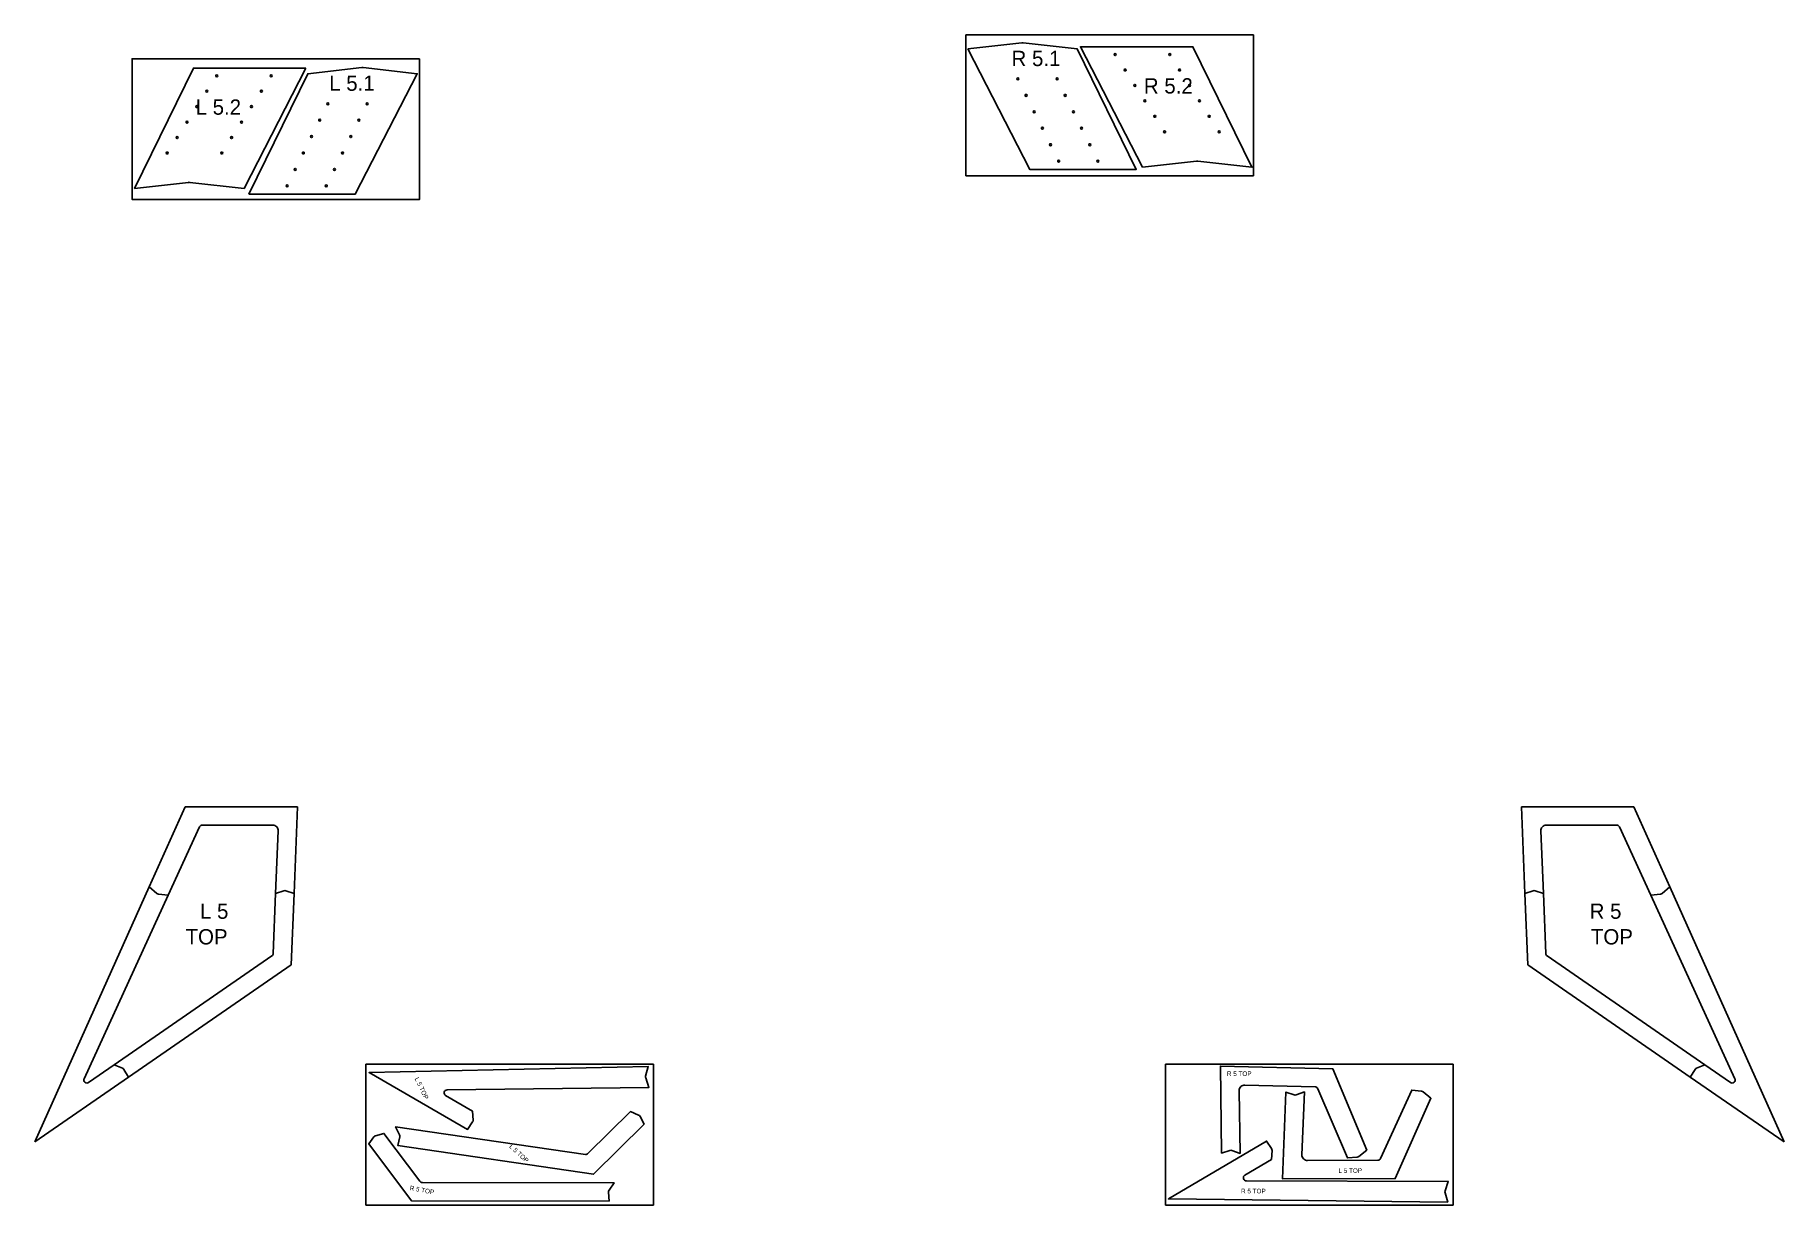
# Model space of a CAD drawing. Extents: x 14 to 586, y 2 to 385.
import ezdxf

# ---------------------------------------------------------------- set-up
doc = ezdxf.new("R2010")
doc.units = 0
doc.layers.get('0').update_dxf_attribs({"linetype": 'CONTINUOUS'})
for name, color, linetype in [('ANNOTATION', 7, 'CONTINUOUS'), ('DRILLING', 3, 'CONTINUOUS'), ('LAYOUT', 10, 'CONTINUOUS')]:
    doc.layers.add(name, color=color, linetype=linetype)

# ---------------------------------------------------------------- blocks, each defined once
blk = doc.blocks.new('*U7')
at = {"layer": 'ANNOTATION'}
for s, p in [('R 5', (522.13, 95.92)), ('TOP', (522.54, 87.54))]:
    blk.add_text(s, height=5, dxfattribs=at).set_placement(p)
blk = doc.blocks.new('*U8')
at = {"layer": 'ANNOTATION'}
for s, p in [('L 5', (67.78, 95.92)), ('TOP', (63.07, 87.54))]:
    blk.add_text(s, height=5, dxfattribs=at).set_placement(p)
blk = doc.blocks.new('*U9')
at = {"layer": 'ANNOTATION'}
blk.add_text('R 5 TOP', height=1.5, dxfattribs=at).set_placement((403.54, 44.53))
blk = doc.blocks.new('*U10')
at = {"layer": 'ANNOTATION'}
blk.add_text('R 5 TOP', height=1.5, dxfattribs=at).set_placement((408.16, 6.16))
blk = doc.blocks.new('*U11')
at = {"layer": 'ANNOTATION'}
blk.add_text('L 5 TOP', height=1.5, dxfattribs=at).set_placement((440.01, 12.84))
blk = doc.blocks.new('*U12')
at = {"layer": 'ANNOTATION'}
blk.add_text('R 5 TOP', height=1.5, rotation=349.4922, dxfattribs=at).set_placement((136.27, 7.25))
blk = doc.blocks.new('*U13')
at = {"layer": 'ANNOTATION'}
blk.add_text('L 5 TOP', height=1.5, rotation=317.0444, dxfattribs=at).set_placement((168.77, 21.28))
blk = doc.blocks.new('*U14')
at = {"layer": 'ANNOTATION'}
blk.add_text('L 5 TOP', height=1.5, rotation=295.3567, dxfattribs=at).set_placement((137.94, 43.67))
blk = doc.blocks.new('*U19')
at = {"layer": 'ANNOTATION'}
blk.add_text('R 5.1', height=5, dxfattribs=at).set_placement((333.13, 374.71))
blk = doc.blocks.new('*U20')
at = {"layer": 'ANNOTATION'}
blk.add_text('R 5.2', height=5, dxfattribs=at).set_placement((376.39, 365.74))
blk = doc.blocks.new('*U21')
at = {"layer": 'ANNOTATION'}
blk.add_text('L 5.1', height=5, dxfattribs=at).set_placement((110.03, 366.62))
blk = doc.blocks.new('*U22')
at = {"layer": 'ANNOTATION'}
blk.add_text('L 5.2', height=5, dxfattribs=at).set_placement((66.35, 358.81))

msp = doc.modelspace()

# ---------------------------------------------------------------- linework, layer by layer
at = {"color": 7, "linetype": 'CONTINUOUS'}
for p, q in [((339.06, 340.95), (373.5, 340.95)), ((62.91, 132.56), (99.72, 132.56)), ((99.72, 132.56), (98.57, 104.15)), ((499.8, 132.56), (500.95, 104.15)), ((536.61, 132.56), (499.8, 132.56)), ((68.58, 126.56), (91.53, 126.56)), ((530.94, 126.56), (508, 126.56)), ((93.39, 124.66), (92.53, 104.15)), ((506.13, 124.66), (507, 104.15)), ((92.53, 104.15), (91.7, 84.6)), ((98.57, 104.15), (97.63, 80.91)), ((500.95, 104.15), (501.89, 80.91)), ((507, 104.15), (507.82, 84.6)), ((91.27, 83.8), (39.7, 48.16)), ((97.63, 80.91), (44.47, 44.16)), ((501.89, 80.91), (555.05, 44.16)), ((508.26, 83.8), (559.83, 48.16)), ((39.7, 48.16), (31.37, 42.4)), ((559.83, 48.16), (568.15, 42.4)), ((44.47, 44.16), (13.84, 23)), ((555.05, 44.16), (585.68, 23))]:
    msp.add_line(p, q, dxfattribs=at)
for p, q in [((62.91, 132.56), (51.16, 106.32)), ((536.61, 132.56), (548.36, 106.32)), ((57.41, 103.62), (67.67, 125.98)), ((542.11, 103.62), (531.85, 125.98)), ((51.16, 106.32), (13.84, 23)), ((29.89, 43.64), (57.41, 103.62)), ((51.16, 106.32), (53.64, 104.21)), ((57.41, 103.62), (54.18, 103.98)), ((92.53, 104.15), (95.22, 105.09)), ((98.57, 104.15), (95.88, 105.09)), ((500.95, 104.15), (503.64, 105.09)), ((507, 104.15), (504.3, 105.09)), ((542.11, 103.62), (545.34, 103.98)), ((569.63, 43.64), (542.11, 103.62)), ((548.36, 106.32), (545.88, 104.21)), ((548.36, 106.32), (585.68, 23)), ((39.7, 48.16), (42.45, 47.09)), ((44.47, 44.16), (42.94, 46.68)), ((555.05, 44.16), (556.58, 46.68)), ((559.83, 48.16), (557.08, 47.09))]:
    msp.add_line(p, q)
for points in [[(318.81, 380.31), (339.06, 340.95), (373.87, 340.95), (354.62, 380.31), (336.94, 382.3, 0.057656), (336.48, 382.3)], [(375.9, 341.65), (393.57, 343.64, -0.057656), (394.03, 343.64), (411.7, 341.65), (392.45, 381.01), (355.65, 381.01)]]:
    msp.add_lwpolyline(points, format="xyb", close=True, dxfattribs=at)
for points in [[(102.43, 374.08), (65.63, 374.08), (46.38, 334.72), (64.05, 336.7, -0.057656), (64.51, 336.7), (82.18, 334.72)], [(83.75, 332.85), (103, 372.21), (120.68, 374.2, -0.057656), (121.14, 374.2), (138.81, 372.21), (118.55, 332.85), (84.11, 332.85)], [(148.59, 39.99, 0.762132), (148.1, 38.12), (156.87, 33.06), (157.08, 30.12, -0.165038), (156.92, 29.5), (155.3, 27.04), (123.06, 45.65), (214.34, 47.61), (213.49, 44.47, 0.150146), (213.51, 43.88), (214.57, 40.8)], [(133.12, 24.65, 0.165038), (133.04, 25.29), (131.75, 27.94), (193.78, 18.88, 0.241701), (194.64, 19.18), (208.57, 32.91), (211.18, 31.77, -0.170184), (211.66, 31.32), (212.99, 28.79), (196.47, 12.43), (132.52, 21.76)], [(201.36, 6.58, -0.165038), (201.53, 7.2), (203.19, 9.63), (140.5, 9.72, -0.241701), (139.69, 10.14), (127.92, 25.76), (125.17, 25.01, 0.170184), (124.62, 24.63), (122.94, 22.33), (136.9, 3.73), (201.52, 3.63)], [(409.91, 10.24, -0.762132), (409.4, 12.1), (418.12, 17.24), (418.31, 20.18, 0.165038), (418.14, 20.81), (416.5, 23.25), (384.43, 4.34), (475.72, 3.23), (474.85, 6.37, -0.150146), (474.86, 6.96), (475.9, 10.04)]]:
    msp.add_lwpolyline(points, format="xyb", close=True)
for points in [[(407.5, 39.72), (407.84, 19.19), (405.18, 20.21, 0.170184), (404.52, 20.22), (401.8, 19.35), (401.39, 47.78), (438.18, 46.83), (449.25, 20.3), (446.72, 18.26, -0.150146), (446.17, 18.04), (442.93, 17.76), (433.25, 40.38, 0.292894), (432.36, 40.98), (409.42, 41.57, 0.419335), (407.5, 39.72)], [(428.05, 18.79), (428.87, 39.31), (426.18, 38.36, -0.170184), (425.52, 38.35), (422.82, 39.29), (421.75, 10.87), (458.56, 10.97), (470.24, 37.24), (467.75, 39.35, 0.150146), (467.21, 39.58), (463.98, 39.93), (453.78, 17.54, -0.292894), (452.87, 16.96), (429.93, 16.9, -0.419335), (428.05, 18.79)]]:
    msp.add_lwpolyline(points, format="xyb", dxfattribs=at)
for centre, radius, start, end in [((68.58, 125.56), 1, 90, 155.3), ((91.53, 124.69), 1.87, 359, 90), ((508, 124.69), 1.87, 90, 181), ((530.94, 125.56), 1, 24.7, 90), ((90.7, 84.62), 1, 304.6487, 359), ((508.82, 84.62), 1, 181, 235.3513), ((30.8, 43.23), 1, 155.4, 304.6487), ((568.72, 43.23), 1, 235.3513, 24.6)]:
    msp.add_arc(centre, radius, start, end, dxfattribs=at)
for centre, start, end in [((54.29, 104.97), 229.5342, 263.69), ((95.55, 104.15), 70.6834, 109.3166), ((503.97, 104.15), 70.6834, 109.3166), ((545.24, 104.97), 276.31, 310.4658), ((42.08, 46.16), 31.3329, 68.8188), ((557.44, 46.16), 111.1812, 148.6671)]:
    msp.add_arc(centre, 1, start, end)
at = {"layer": 'DRILLING'}
for centre in [(366.99, 378.49), (384.84, 378.49), (73.25, 371.55), (91.09, 371.55), (370.23, 373.43), (388.07, 373.43), (70.01, 366.5), (87.85, 366.5), (335.2, 370.51), (348.03, 370.51), (373.47, 368.38), (391.31, 368.38), (66.77, 361.45), (84.61, 361.45), (109.59, 362.41), (122.42, 362.41), (337.86, 365.14), (350.7, 365.14), (376.7, 363.33), (394.55, 363.33), (63.54, 356.39), (81.38, 356.39), (106.92, 357.04), (119.76, 357.04), (340.53, 359.76), (343.2, 354.39), (353.37, 359.76), (356.04, 354.39), (379.94, 358.28), (397.78, 358.28), (60.3, 351.34), (78.14, 351.34), (104.25, 351.66), (117.09, 351.66), (345.86, 349.01), (358.7, 349.01), (383.18, 353.23), (401.02, 353.23), (57.06, 346.29), (74.9, 346.29), (101.58, 346.29), (114.42, 346.29), (348.53, 343.64), (361.37, 343.64), (98.92, 340.92), (111.75, 340.92), (96.25, 335.54), (109.09, 335.54)]:
    msp.add_circle(centre, 0.323, dxfattribs=at)
at = {"layer": 'LAYOUT'}
for points in [[(412.18, 384.88), (412.18, 338.88), (318.18, 338.88), (318.18, 384.88)], [(139.57, 377.11), (139.57, 331.11), (45.57, 331.11), (45.57, 377.11)], [(216.05, 48.34), (216.05, 2.34), (122.05, 2.34), (122.05, 48.34)], [(383.47, 48.34), (383.47, 2.34), (477.47, 2.34), (477.47, 48.34)]]:
    msp.add_lwpolyline(points, close=True, dxfattribs=at)

# ---------------------------------------------------------------- block references
for name in ['*U19', '*U21', '*U20', '*U22', '*U8', '*U7', '*U9', '*U14', '*U13', '*U11', '*U12', '*U10']:
    msp.add_blockref(name, (0, 0))

doc.saveas('drawing.dxf')
